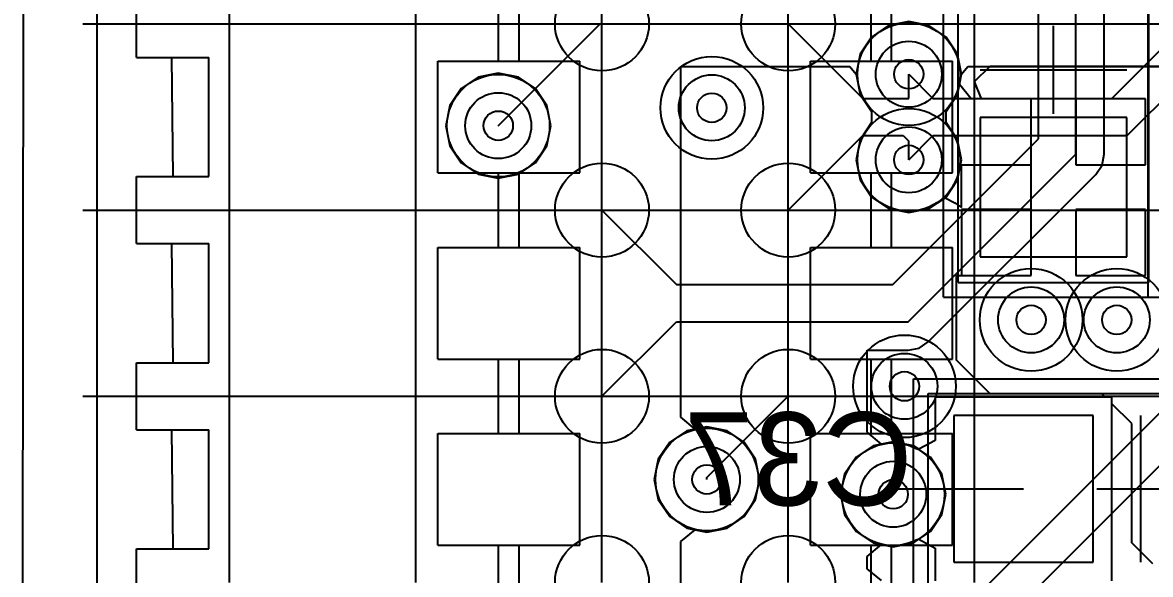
# Model space of a CAD drawing. Extents: x 28 to 300, y 18 to 330.
# Drawn here: x 138.26 to 145.95, y 135.11 to 138.88 of the extents above; entities that cross this region are included whole.
import ezdxf

# ---------------------------------------------------------------- set-up
doc = ezdxf.new("R2010")
doc.units = 0
for name, color, linetype in [('BOTTOMLAYER', 5, 'CONTINUOUS'), ('BOTTOMOVERLAY', 54, 'CONTINUOUS'), ('BOTTOMPASTE', 16, 'CONTINUOUS'), ('BOTTOMSOLDER', 6, 'CONTINUOUS'), ('DRILLDRAWING', 1, 'CONTINUOUS'), ('INTERNALPLANE1', 76, 'CONTINUOUS'), ('INTERNALPLANE6', 136, 'CONTINUOUS'), ('MECHANICAL14', 56, 'CONTINUOUS'), ('MECHANICAL15', 56, 'CONTINUOUS'), ('MECHANICAL16', 56, 'CONTINUOUS'), ('MECHANICAL8', 56, 'CONTINUOUS'), ('MIDLAYER1', 16, 'CONTINUOUS'), ('MIDLAYER3', 90, 'CONTINUOUS'), ('MULTILAYER', 9, 'CONTINUOUS'), ('TOPLAYER', 1, 'CONTINUOUS'), ('TOPOVERLAY', 2, 'CONTINUOUS'), ('TOPPASTE', 8, 'CONTINUOUS'), ('TOPSOLDER', 216, 'CONTINUOUS'), ('VIAHOLELAYER', 16, 'CONTINUOUS')]:
    doc.layers.add(name, color=color, linetype=linetype)

msp = doc.modelspace()

# ---------------------------------------------------------------- linework, layer by layer
at = {"layer": 'BOTTOMLAYER'}
for p, q in [((142.748, 136.1866), (142.748, 138.5804)), ((142.748, 138.5804), (143.8992, 138.5804)), ((143.8992, 138.5804), (143.9429, 138.5271)), ((144.6607, 138.5271), (144.7044, 138.5804)), ((144.7044, 138.5804), (150.3426, 138.5804)), ((144.7501, 138.4763), (144.8562, 138.5824)), ((144.8562, 138.5824), (147.2184, 138.5824)), ((143.9429, 138.5271), (143.9702, 138.3897)), ((144.6468, 138.4572), (144.6607, 138.5271)), ((144.7274, 138.359), (144.6468, 138.4572)), ((144.7987, 138.359), (144.7501, 138.4763)), ((143.9702, 138.3897), (144.048, 138.2733)), ((145.1356, 138.359), (144.7274, 138.359)), ((145.1356, 138.359), (144.7987, 138.359)), ((145.1356, 137.7567), (145.1356, 138.359)), ((145.1356, 137.9094), (145.1356, 138.359)), ((145.915, 138.359), (145.4404, 138.359)), ((145.4404, 138.359), (145.4404, 137.9094)), ((145.915, 138.359), (145.4404, 138.359)), ((145.4404, 138.359), (145.4404, 137.9094)), ((145.915, 137.9094), (145.915, 138.359)), ((145.915, 137.9094), (145.915, 138.359)), ((144.048, 138.2733), (144.048, 138.1966)), ((144.048, 138.1966), (143.9702, 138.0802)), ((145.788, 138.232), (144.788, 138.232)), ((144.788, 138.232), (144.788, 137.282)), ((145.788, 137.282), (145.788, 138.232)), ((143.9702, 138.0802), (143.9429, 137.9429)), ((143.9429, 137.9429), (143.9702, 137.8055)), ((144.661, 137.6187), (144.661, 137.9094)), ((144.661, 137.9094), (145.1356, 137.9094)), ((145.4404, 137.9094), (145.915, 137.9094)), ((145.4404, 137.9094), (145.915, 137.9094)), ((143.9702, 137.8055), (144.048, 137.6891)), ((145.1356, 137.155), (145.1356, 137.7567)), ((144.048, 137.6891), (144.1645, 137.6113)), ((144.4391, 137.6113), (144.549, 137.6847)), ((144.549, 137.6847), (144.6147, 137.6496)), ((144.6147, 137.6496), (144.661, 137.6187)), ((144.1645, 137.6113), (144.3018, 137.584)), ((144.3018, 137.584), (144.4391, 137.6113)), ((145.1356, 137.6046), (144.661, 137.6046)), ((144.661, 137.6046), (144.661, 137.155)), ((145.1356, 137.155), (145.1356, 137.6046)), ((145.915, 137.6046), (145.4404, 137.6046)), ((145.4404, 137.6046), (145.4404, 137.155)), ((145.915, 137.6046), (145.4404, 137.6046)), ((145.4404, 137.6046), (145.4404, 137.155)), ((145.915, 137.155), (145.915, 137.6046)), ((145.915, 137.155), (145.915, 137.6046)), ((144.788, 137.282), (145.788, 137.282)), ((144.6276, 136.5758), (144.6276, 137.155)), ((144.6276, 137.155), (144.7174, 137.155)), ((144.661, 137.155), (145.1356, 137.155)), ((144.7174, 137.155), (144.7174, 137.155)), ((144.7174, 137.155), (144.7174, 137.155)), ((144.7174, 137.155), (144.7174, 137.155)), ((144.7174, 137.155), (144.7174, 137.155)), ((144.7174, 137.155), (144.7174, 137.155)), ((144.7174, 137.155), (145.1356, 137.155)), ((145.4404, 137.155), (145.915, 137.155)), ((145.4404, 137.155), (145.915, 137.155)), ((144.8054, 136.398), (144.6276, 136.5758)), ((144.8562, 136.3472), (144.8054, 136.398)), ((145.6182, 136.3472), (144.8562, 136.3472)), ((145.6404, 136.325), (145.6182, 136.3472)), ((145.686, 136.325), (144.482, 136.325)), ((144.482, 136.325), (144.482, 136.0282)), ((145.686, 136.325), (145.6404, 136.325)), ((145.686, 136.2794), (145.686, 136.325)), ((145.686, 135.071), (145.686, 136.325)), ((145.8214, 136.144), (145.686, 136.2794)), ((142.8462, 136.1061), (142.748, 136.1866)), ((144.609, 136.198), (144.609, 135.198)), ((145.559, 136.198), (144.609, 136.198)), ((145.559, 135.198), (145.559, 136.198)), ((142.9258, 136.1219), (142.8462, 136.1061)), ((143.0631, 136.0946), (142.9258, 136.1219)), ((145.8214, 135.3312), (145.8214, 136.144)), ((143.1796, 136.0168), (143.0631, 136.0946)), ((143.2574, 135.9003), (143.1796, 136.0168)), ((144.0585, 135.993), (143.942, 135.9152)), ((144.1958, 136.0203), (144.0585, 135.993)), ((144.3331, 135.993), (144.1958, 136.0203)), ((144.37, 135.9684), (144.3331, 135.993)), ((144.482, 136.0282), (144.37, 135.9684)), ((143.2847, 135.763), (143.2574, 135.9003)), ((143.942, 135.9152), (143.8642, 135.7987)), ((143.8642, 135.7987), (143.8369, 135.6614)), ((143.2574, 135.6257), (143.2847, 135.763)), ((143.8369, 135.6614), (143.8642, 135.5241)), ((144.1958, 135.6614), (144.2324, 135.698)), ((144.2324, 135.698), (145.084, 135.698)), ((144.5326, 135.698), (145.084, 135.698)), ((143.1796, 135.5092), (143.2574, 135.6257)), ((143.0631, 135.4314), (143.1796, 135.5092)), ((143.8642, 135.5241), (143.942, 135.4076)), ((142.748, 135.3394), (142.8462, 135.4199)), ((142.8462, 135.4199), (142.9258, 135.4041)), ((142.9258, 135.4041), (143.0631, 135.4314)), ((142.748, 134.9064), (142.748, 135.3394)), ((143.942, 135.4076), (144.0585, 135.3298)), ((144.3331, 135.3298), (144.37, 135.3544)), ((144.37, 135.3544), (144.482, 135.2946)), ((144.0585, 135.3298), (144.1958, 135.3025)), ((144.1958, 135.3025), (144.3331, 135.3298)), ((144.482, 135.2946), (144.482, 135.071)), ((145.9647, 135.1879), (145.8214, 135.3312)), ((144.609, 135.198), (145.559, 135.198))]:
    msp.add_line(p, q, dxfattribs=at)
for centre in [(144.3018, 138.5271), (142.9588, 138.2979), (141.5034, 138.176), (144.3018, 137.9429), (145.1356, 136.851), (145.7198, 136.851), (144.272, 136.398), (142.9258, 135.763), (144.1958, 135.6614)]:
    msp.add_circle(centre, 0.225, dxfattribs=at)
at = {"layer": 'BOTTOMOVERLAY'}
for p, q in [((144.788, 138.557), (145.788, 138.557)), ((145.884, 135.198), (145.884, 136.198))]:
    msp.add_line(p, q, dxfattribs=at)
at = {"layer": 'BOTTOMPASTE'}
for p, q in [((145.788, 138.232), (144.788, 138.232)), ((144.788, 138.232), (144.788, 137.282)), ((145.788, 137.282), (145.788, 138.232)), ((144.788, 137.282), (145.788, 137.282)), ((144.609, 136.198), (144.609, 135.198)), ((145.559, 136.198), (144.609, 136.198)), ((145.559, 135.198), (145.559, 136.198)), ((144.609, 135.198), (145.559, 135.198))]:
    msp.add_line(p, q, dxfattribs=at)
at = {"layer": 'BOTTOMSOLDER'}
for p, q in [((145.788, 138.232), (144.788, 138.232)), ((144.788, 138.232), (144.788, 137.282)), ((145.788, 137.282), (145.788, 138.232)), ((144.788, 137.282), (145.788, 137.282)), ((144.609, 136.198), (144.609, 135.198)), ((145.559, 136.198), (144.609, 136.198)), ((145.559, 135.198), (145.559, 136.198)), ((144.609, 135.198), (145.559, 135.198))]:
    msp.add_line(p, q, dxfattribs=at)
at = {"layer": 'DRILLDRAWING'}
for centre in [(144.3018, 138.5271), (142.9588, 138.2979), (141.5034, 138.176), (144.3018, 137.9429), (145.1356, 136.851), (145.7198, 136.851), (144.272, 136.398), (142.9258, 135.763), (144.1958, 135.6614)]:
    msp.add_circle(centre, 0.1, dxfattribs=at)
at = {"layer": 'INTERNALPLANE1'}
for centre in [(144.3018, 138.5271), (142.9588, 138.2979), (141.5034, 138.176), (144.3018, 137.9429), (145.1356, 136.851), (145.7198, 136.851), (144.272, 136.398), (142.9258, 135.763), (144.1958, 135.6614)]:
    msp.add_circle(centre, 0.35, dxfattribs=at)
at = {"layer": 'INTERNALPLANE6'}
for centre in [(144.3018, 138.5271), (142.9588, 138.2979), (144.3018, 137.9429), (145.1356, 136.851), (145.7198, 136.851), (144.272, 136.398)]:
    msp.add_circle(centre, 0.35, dxfattribs=at)
at = {"layer": 'MECHANICAL14'}
for p, q in [((138.7684, 122.2075), (138.7684, 178.8242)), ((144.638, 137.107), (144.638, 140.007)), ((145.938, 137.107), (145.938, 140.007)), ((141.5052, 138.616), (141.5052, 139.124)), ((141.6449, 138.616), (141.6449, 139.124)), ((144.0452, 138.616), (144.0452, 139.124)), ((144.1849, 138.616), (144.1849, 139.124)), ((139.0363, 138.6414), (139.0363, 139.0986)), ((139.0363, 138.6414), (139.5304, 138.6414)), ((139.2764, 138.6414), (139.2834, 137.8286)), ((139.5304, 137.8286), (139.5304, 138.6414)), ((141.0907, 137.854), (141.0907, 138.616)), ((141.0907, 138.616), (142.0594, 138.616)), ((142.0594, 137.854), (142.0594, 138.616)), ((143.6307, 137.854), (143.6307, 138.616)), ((143.6307, 138.616), (144.5994, 138.616)), ((144.5994, 137.854), (144.5994, 138.616)), ((139.0363, 137.8286), (139.5304, 137.8286)), ((139.0363, 137.3714), (139.0363, 137.8286)), ((141.0907, 137.854), (142.0594, 137.854)), ((141.5052, 137.346), (141.5052, 137.854)), ((141.6449, 137.346), (141.6449, 137.854)), ((143.6307, 137.854), (144.5994, 137.854)), ((144.0452, 137.346), (144.0452, 137.854)), ((144.1849, 137.346), (144.1849, 137.854)), ((139.0363, 137.3714), (139.5304, 137.3714)), ((139.2764, 137.3714), (139.2834, 136.5586)), ((139.5304, 136.5586), (139.5304, 137.3714)), ((141.0907, 136.584), (141.0907, 137.346)), ((141.0907, 137.346), (142.0594, 137.346)), ((142.0594, 136.584), (142.0594, 137.346)), ((143.6307, 136.584), (143.6307, 137.346)), ((143.6307, 137.346), (144.5994, 137.346)), ((144.5994, 136.584), (144.5994, 137.346)), ((144.638, 137.107), (145.938, 137.107)), ((141.0907, 136.584), (142.0594, 136.584)), ((141.5052, 136.076), (141.5052, 136.584)), ((141.6449, 136.076), (141.6449, 136.584)), ((143.6307, 136.584), (144.5994, 136.584)), ((144.0452, 136.076), (144.0452, 136.584)), ((144.1849, 136.076), (144.1849, 136.584)), ((139.0363, 136.5586), (139.5304, 136.5586)), ((139.0363, 136.1014), (139.0363, 136.5586)), ((144.434, 135.048), (144.434, 136.348)), ((144.434, 136.348), (147.334, 136.348)), ((139.0363, 136.1014), (139.5304, 136.1014)), ((139.2764, 136.1014), (139.2834, 135.2886)), ((139.5304, 135.2886), (139.5304, 136.1014)), ((141.0907, 135.314), (141.0907, 136.076)), ((141.0907, 136.076), (142.0594, 136.076)), ((142.0594, 135.314), (142.0594, 136.076)), ((143.6307, 135.314), (143.6307, 136.076)), ((143.6307, 136.076), (144.5994, 136.076)), ((144.5994, 135.314), (144.5994, 136.076)), ((139.0363, 135.2886), (139.5304, 135.2886)), ((139.0363, 134.8314), (139.0363, 135.2886)), ((141.0907, 135.314), (142.0594, 135.314)), ((141.5052, 134.806), (141.5052, 135.314)), ((141.6449, 134.806), (141.6449, 135.314)), ((143.6307, 135.314), (144.5994, 135.314)), ((144.0452, 134.806), (144.0452, 135.314)), ((144.1849, 134.806), (144.1849, 135.314))]:
    msp.add_line(p, q, dxfattribs=at)
at = {"layer": 'MECHANICAL15'}
for p, q in [((144.334, 136.448), (147.434, 136.448)), ((144.334, 134.948), (144.334, 136.448)), ((145.884, 135.398), (145.884, 135.998)), ((145.584, 135.698), (146.184, 135.698))]:
    msp.add_line(p, q, dxfattribs=at)
at = {"layer": 'MECHANICAL16'}
for p, q in [((144.538, 137.007), (144.538, 140.107)), ((145.935, 137.007), (145.935, 140.107)), ((145.288, 138.257), (145.288, 138.857)), ((144.988, 138.557), (145.588, 138.557)), ((144.538, 137.007), (146.038, 137.007)), ((145.935, 137.007), (147.435, 137.007))]:
    msp.add_line(p, q, dxfattribs=at)
at = {"layer": 'MECHANICAL8'}
for p, q in [((139.6701, 138.87), (139.6701, 139.87)), ((140.9401, 138.87), (140.9401, 139.87)), ((142.2101, 138.87), (142.2101, 139.87)), ((143.4801, 138.87), (143.4801, 139.87)), ((144.7501, 138.87), (144.7501, 139.87)), ((138.6701, 138.87), (139.6701, 138.87)), ((139.6701, 137.87), (139.6701, 138.87)), ((139.6701, 138.87), (140.6701, 138.87)), ((139.9401, 138.87), (140.9401, 138.87)), ((140.9401, 137.87), (140.9401, 138.87)), ((140.9401, 138.87), (141.9401, 138.87)), ((141.2101, 138.87), (142.2101, 138.87)), ((142.2101, 137.87), (142.2101, 138.87)), ((142.2101, 138.87), (143.2101, 138.87)), ((142.4801, 138.87), (143.4801, 138.87)), ((143.4801, 137.87), (143.4801, 138.87)), ((143.4801, 138.87), (144.4801, 138.87)), ((143.7501, 138.87), (144.7501, 138.87)), ((144.7501, 137.87), (144.7501, 138.87)), ((144.7501, 138.87), (145.7501, 138.87)), ((145.0201, 138.87), (146.0201, 138.87)), ((139.6701, 137.6), (139.6701, 138.6)), ((140.9401, 137.6), (140.9401, 138.6)), ((142.2101, 137.6), (142.2101, 138.6)), ((143.4801, 137.6), (143.4801, 138.6)), ((144.7501, 137.6), (144.7501, 138.6)), ((138.6701, 137.6), (139.6701, 137.6)), ((139.6701, 136.6), (139.6701, 137.6)), ((139.6701, 137.6), (140.6701, 137.6)), ((139.9401, 137.6), (140.9401, 137.6)), ((140.9401, 136.6), (140.9401, 137.6)), ((140.9401, 137.6), (141.9401, 137.6)), ((141.2101, 137.6), (142.2101, 137.6)), ((142.2101, 136.6), (142.2101, 137.6)), ((142.2101, 137.6), (143.2101, 137.6)), ((142.4801, 137.6), (143.4801, 137.6)), ((143.4801, 136.6), (143.4801, 137.6)), ((143.4801, 137.6), (144.4801, 137.6)), ((143.7501, 137.6), (144.7501, 137.6)), ((144.7501, 136.6), (144.7501, 137.6)), ((144.7501, 137.6), (145.7501, 137.6)), ((145.0201, 137.6), (146.0201, 137.6)), ((139.6701, 136.33), (139.6701, 137.33)), ((140.9401, 136.33), (140.9401, 137.33)), ((142.2101, 136.33), (142.2101, 137.33)), ((143.4801, 136.33), (143.4801, 137.33)), ((144.7501, 136.33), (144.7501, 137.33)), ((138.6701, 136.33), (139.6701, 136.33)), ((139.6701, 135.33), (139.6701, 136.33)), ((139.6701, 136.33), (140.6701, 136.33)), ((139.9401, 136.33), (140.9401, 136.33)), ((140.9401, 135.33), (140.9401, 136.33)), ((140.9401, 136.33), (141.9401, 136.33)), ((141.2101, 136.33), (142.2101, 136.33)), ((142.2101, 135.33), (142.2101, 136.33)), ((142.2101, 136.33), (143.2101, 136.33)), ((142.4801, 136.33), (143.4801, 136.33)), ((143.4801, 135.33), (143.4801, 136.33)), ((143.4801, 136.33), (144.4801, 136.33)), ((143.7501, 136.33), (144.7501, 136.33)), ((144.7501, 135.33), (144.7501, 136.33)), ((144.7501, 136.33), (145.7501, 136.33)), ((145.0201, 136.33), (146.0201, 136.33)), ((139.6701, 135.06), (139.6701, 136.06)), ((140.9401, 135.06), (140.9401, 136.06)), ((142.2101, 135.06), (142.2101, 136.06)), ((143.4801, 135.06), (143.4801, 136.06)), ((144.7501, 135.06), (144.7501, 136.06))]:
    msp.add_line(p, q, dxfattribs=at)
at = {"layer": 'MIDLAYER1'}
for p, q in [((145.6856, 138.362), (148.8982, 141.5745)), ((145.7908, 138.108), (149.0034, 141.3205)), ((144.3018, 138.5271), (144.4669, 138.362)), ((144.4669, 138.362), (145.6856, 138.362)), ((144.3018, 137.9429), (144.4669, 138.108)), ((144.4669, 138.108), (145.7908, 138.108)), ((144.5136, 134.7174), (146.2154, 136.4192)), ((144.5299, 134.3745), (146.3079, 136.1525))]:
    msp.add_line(p, q, dxfattribs=at)
for centre in [(144.3018, 138.5271), (142.9588, 138.2979), (141.5034, 138.176), (144.3018, 137.9429), (145.1356, 136.851), (145.7198, 136.851), (144.272, 136.398), (142.9258, 135.763), (144.1958, 135.6614)]:
    msp.add_circle(centre, 0.225, dxfattribs=at)
at = {"layer": 'MIDLAYER3'}
for p, q in [((138.2598, 134.0815), (138.3072, 175.2642)), ((144.3018, 138.886), (144.1645, 138.8586)), ((144.4391, 138.8586), (144.3018, 138.886)), ((144.1645, 138.8586), (144.048, 138.7808)), ((144.5556, 138.7808), (144.4391, 138.8586)), ((144.048, 138.7808), (143.9702, 138.6644)), ((144.6334, 138.6644), (144.5556, 138.7808)), ((143.9702, 138.6644), (143.9429, 138.5271)), ((144.6607, 138.5271), (144.6334, 138.6644)), ((141.3661, 138.5076), (141.2496, 138.4298)), ((141.5034, 138.5349), (141.3661, 138.5076)), ((141.6407, 138.5076), (141.5034, 138.5349)), ((141.7572, 138.4298), (141.6407, 138.5076)), ((143.9429, 138.5271), (143.9702, 138.3897)), ((144.6334, 138.3897), (144.6607, 138.5271)), ((141.2496, 138.4298), (141.1718, 138.3133)), ((141.835, 138.3133), (141.7572, 138.4298)), ((143.9702, 138.3897), (144.048, 138.2733)), ((144.5556, 138.2733), (144.6334, 138.3897)), ((141.1718, 138.3133), (141.1445, 138.176)), ((141.8623, 138.176), (141.835, 138.3133)), ((144.048, 138.2733), (144.048, 138.1966)), ((144.5556, 138.1966), (144.5556, 138.2733)), ((144.048, 138.1966), (143.9702, 138.0802)), ((144.6334, 138.0802), (144.5556, 138.1966)), ((141.1445, 138.176), (141.1718, 138.0387)), ((141.835, 138.0387), (141.8623, 138.176)), ((141.1718, 138.0387), (141.2496, 137.9222)), ((141.7572, 137.9222), (141.835, 138.0387)), ((143.9702, 138.0802), (143.9429, 137.9429)), ((144.6607, 137.9429), (144.6334, 138.0802)), ((141.2496, 137.9222), (141.3661, 137.8444)), ((141.6407, 137.8444), (141.7572, 137.9222)), ((143.9429, 137.9429), (143.9702, 137.8055)), ((144.6334, 137.8055), (144.6607, 137.9429)), ((141.3661, 137.8444), (141.5034, 137.8171)), ((141.5034, 137.8171), (141.6407, 137.8444)), ((143.9702, 137.8055), (144.048, 137.6891)), ((144.5556, 137.6891), (144.6334, 137.8055)), ((144.048, 137.6891), (144.1645, 137.6113)), ((144.4391, 137.6113), (144.5556, 137.6891)), ((144.1645, 137.6113), (144.3018, 137.584)), ((144.3018, 137.584), (144.4391, 137.6113)), ((142.9258, 136.1219), (142.7885, 136.0946)), ((143.0631, 136.0946), (142.9258, 136.1219)), ((142.7885, 136.0946), (142.672, 136.0168)), ((143.1796, 136.0168), (143.0631, 136.0946)), ((142.672, 136.0168), (142.5942, 135.9003)), ((143.2574, 135.9003), (143.1796, 136.0168)), ((144.0585, 135.993), (143.942, 135.9152)), ((144.1958, 136.0203), (144.0585, 135.993)), ((144.3331, 135.993), (144.1958, 136.0203)), ((144.4496, 135.9152), (144.3331, 135.993)), ((142.5942, 135.9003), (142.5669, 135.763)), ((143.2847, 135.763), (143.2574, 135.9003)), ((143.942, 135.9152), (143.8642, 135.7987)), ((144.5274, 135.7987), (144.4496, 135.9152)), ((143.8642, 135.7987), (143.8369, 135.6614)), ((144.5547, 135.6614), (144.5274, 135.7987)), ((142.5669, 135.763), (142.5942, 135.6257)), ((143.2574, 135.6257), (143.2847, 135.763)), ((143.8369, 135.6614), (143.8642, 135.5241)), ((144.5274, 135.5241), (144.5547, 135.6614)), ((142.5942, 135.6257), (142.672, 135.5092)), ((143.1796, 135.5092), (143.2574, 135.6257)), ((142.672, 135.5092), (142.7885, 135.4314)), ((143.0631, 135.4314), (143.1796, 135.5092)), ((143.8642, 135.5241), (143.942, 135.4076)), ((144.4496, 135.4076), (144.5274, 135.5241)), ((142.7885, 135.4314), (142.9258, 135.4041)), ((142.9258, 135.4041), (143.0631, 135.4314)), ((143.942, 135.4076), (144.0585, 135.3298)), ((144.3331, 135.3298), (144.4496, 135.4076)), ((144.0585, 135.3298), (144.1958, 135.3025)), ((144.1958, 135.3025), (144.3331, 135.3298))]:
    msp.add_line(p, q, dxfattribs=at)
for centre in [(144.3018, 138.5271), (142.9588, 138.2979), (141.5034, 138.176), (144.3018, 137.9429), (145.1356, 136.851), (145.7198, 136.851), (144.272, 136.398), (142.9258, 135.763), (144.1958, 135.6614)]:
    msp.add_circle(centre, 0.225, dxfattribs=at)
at = {"layer": 'MULTILAYER'}
for centre in [(144.3018, 138.5271), (142.9588, 138.2979), (141.5034, 138.176), (144.3018, 137.9429), (145.1356, 136.851), (145.7198, 136.851), (144.272, 136.398), (142.9258, 135.763), (144.1958, 135.6614)]:
    msp.add_circle(centre, 0.225, dxfattribs=at)
at = {"layer": 'TOPLAYER'}
for p, q in [((145.1864, 138.0862), (145.1864, 140.5382)), ((145.4404, 137.981), (145.4404, 140.3604)), ((145.6346, 137.981), (145.6346, 138.9592)), ((141.5034, 138.176), (142.1974, 138.87)), ((142.1974, 138.87), (142.2101, 138.87)), ((143.4801, 138.87), (143.9881, 138.362)), ((144.3018, 138.3625), (144.3018, 138.5271)), ((143.9881, 138.362), (144.3013, 138.362)), ((144.3013, 138.362), (144.3018, 138.3625)), ((143.4801, 137.6), (143.9881, 138.108)), ((143.9881, 138.108), (144.2632, 138.108)), ((144.2632, 138.108), (144.3018, 138.0694)), ((144.1922, 137.092), (145.1864, 138.0862)), ((144.3018, 137.9429), (144.3018, 138.0694)), ((144.2974, 136.838), (145.4404, 137.981)), ((145.6198, 137.9066), (145.6346, 137.981)), ((145.5777, 137.8436), (145.6198, 137.9066)), ((144.4347, 136.7006), (145.5777, 137.8436)), ((142.2101, 137.6), (142.7181, 137.092)), ((142.7181, 137.092), (144.1922, 137.092)), ((142.2101, 136.33), (142.7181, 136.838)), ((142.7181, 136.838), (144.2974, 136.838)), ((144.2974, 136.6437), (144.3717, 136.6585)), ((144.3717, 136.6585), (144.4347, 136.7006)), ((144.018, 136.085), (144.018, 136.6437)), ((144.018, 136.6437), (144.2974, 136.6437)), ((142.9258, 135.7757), (143.4801, 136.33)), ((144.1162, 136.0045), (144.018, 136.085)), ((144.1958, 136.0203), (144.1162, 136.0045)), ((144.3331, 135.993), (144.1958, 136.0203)), ((144.4496, 135.9152), (144.3331, 135.993)), ((144.5274, 135.7987), (144.4496, 135.9152)), ((144.5547, 135.6614), (144.5274, 135.7987)), ((142.9258, 135.763), (142.9258, 135.7757)), ((144.5274, 135.5241), (144.5547, 135.6614)), ((144.4496, 135.4076), (144.5274, 135.5241)), ((144.3331, 135.3298), (144.4496, 135.4076)), ((144.018, 135.2378), (144.1162, 135.3183)), ((144.1162, 135.3183), (144.1958, 135.3025)), ((144.1958, 135.3025), (144.3331, 135.3298)), ((144.018, 135.1529), (144.018, 135.2378)), ((144.1162, 135.0723), (144.018, 135.1529))]:
    msp.add_line(p, q, dxfattribs=at)
for centre, radius in [((142.2101, 138.87), 0.32), ((143.4801, 138.87), 0.32), ((144.3018, 138.5271), 0.225), ((142.9588, 138.2979), 0.225), ((141.5034, 138.176), 0.225), ((144.3018, 137.9429), 0.225), ((142.2101, 137.6), 0.32), ((143.4801, 137.6), 0.32), ((145.1356, 136.851), 0.225), ((145.7198, 136.851), 0.225), ((142.2101, 136.33), 0.32), ((143.4801, 136.33), 0.32), ((144.272, 136.398), 0.225), ((142.9258, 135.763), 0.225), ((144.1958, 135.6614), 0.225), ((142.2101, 135.06), 0.32), ((143.4801, 135.06), 0.32)]:
    msp.add_circle(centre, radius, dxfattribs=at)
at = {"layer": 'TOPOVERLAY'}
msp.add_line((138.7684, 122.2075), (138.7684, 178.8242), dxfattribs=at)
at = {"layer": 'TOPPASTE'}
for centre in [(142.2101, 138.87), (143.4801, 138.87), (142.2101, 137.6), (143.4801, 137.6), (142.2101, 136.33), (143.4801, 136.33), (142.2101, 135.06), (143.4801, 135.06)]:
    msp.add_circle(centre, 0.32, dxfattribs=at)
at = {"layer": 'TOPSOLDER'}
for centre in [(142.2101, 138.87), (143.4801, 138.87), (142.2101, 137.6), (143.4801, 137.6), (142.2101, 136.33), (143.4801, 136.33), (142.2101, 135.06), (143.4801, 135.06)]:
    msp.add_circle(centre, 0.32, dxfattribs=at)
at = {"layer": 'VIAHOLELAYER'}
for centre in [(144.3018, 138.5271), (142.9588, 138.2979), (141.5034, 138.176), (144.3018, 137.9429), (145.1356, 136.851), (145.7198, 136.851), (144.272, 136.398), (142.9258, 135.763), (144.1958, 135.6614)]:
    msp.add_circle(centre, 0.1, dxfattribs=at)

# ---------------------------------------------------------------- texts
at = {"layer": 'BOTTOMOVERLAY', "text_generation_flag": 2}
msp.add_text('C37', height=0.635, dxfattribs=at).set_placement((144.3279, 135.5852))

doc.saveas('drawing.dxf')
